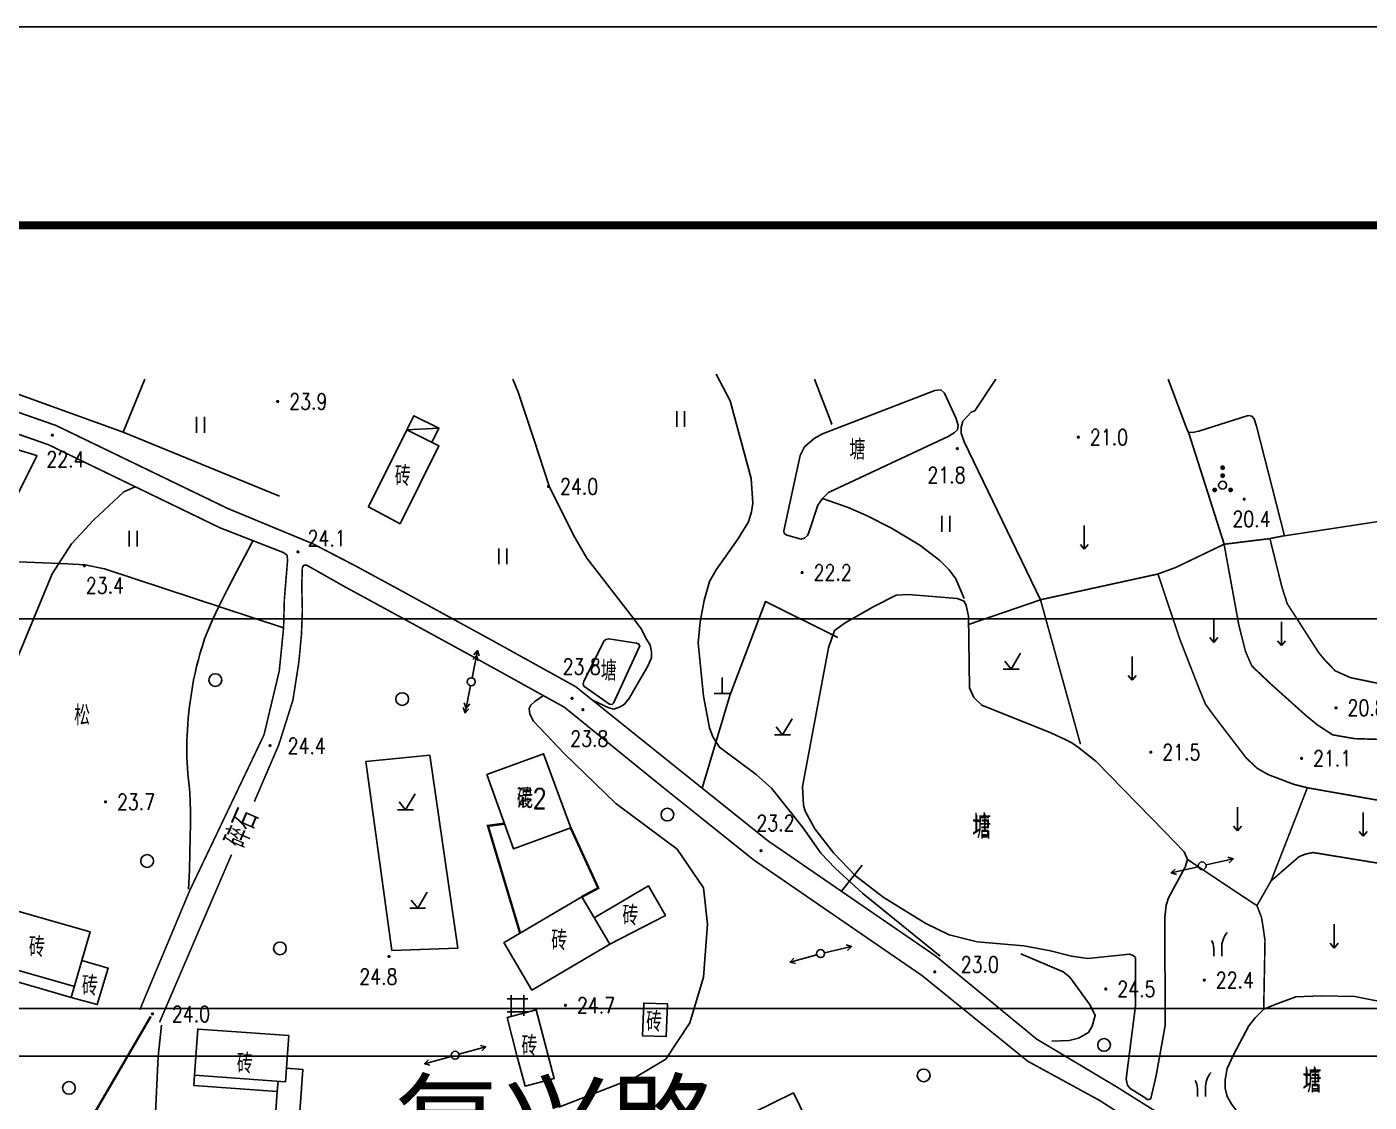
# Model space of a CAD drawing. Header units: millimetres. Extents: x 423323 to 424695, y 55333 to 56284.
# Drawn here: x 423426 to 423594.9, y 56127.2 to 56262.5 of the extents above; entities that cross this region are included whole.
import ezdxf
from ezdxf.enums import TextEntityAlignment as Align

# ---------------------------------------------------------------- set-up
doc = ezdxf.new("R2010")
doc.units = ezdxf.units.MM
doc.header["$LTSCALE"] = 1000
for name, pattern in [('X2', [10, 8, -2]), ('X3', [5, 4, -1]), ('X5', [3, 2, -1])]:
    doc.linetypes.add(name, pattern=pattern)
for name, color, linetype in [('TK', 4, 'Continuous'), ('地形图', 252, 'Continuous'), ('路名', 7, 'Continuous'), ('道路网', 7, 'Continuous')]:
    doc.layers.add(name, color=color, linetype=linetype)
doc.styles.add('HZ', font='rs.shx', dxfattribs={"width": 0.8, "bigfont": 'hztxt.shx'})
doc.styles.add('等线体', font='simhei.ttf')
doc.linetypes.add('10421', pattern='A,2,[150,AAA.SHX,S=1,R=0,X=0,Y=1],1e-11', length=2)
doc.linetypes.add('1161', pattern='A,0,[149,AAA.SHX,S=0.15,R=0,X=0,Y=0],-1.6', length=1.6)
doc.linetypes.add('443', pattern='A,9.4,[169,AAA.SHX,S=1,R=0,X=0,Y=0.15],0.6', length=10)

# ---------------------------------------------------------------- blocks, each defined once
blk = doc.blocks.new('gc121')
for p, q in [((-0.5, -1), (-0.5, 1)), ((0.5, -1), (0.5, 1))]:
    blk.add_line(p, q)
blk = doc.blocks.new('gc122')
blk.add_circle((0, 0), 0.8)
blk = doc.blocks.new('gc123')
for p, q in [((0, 0), (1.2, 2)), ((-1, 0), (1, 0)), ((0, 0), (-0.8, 1))]:
    blk.add_line(p, q)
blk = doc.blocks.new('gc013b')
at = {"linetype": 'Continuous'}
blk.add_line((0.5, 0), (4, 0), dxfattribs=at)
at = {"linetype": 'Continuous', "flags": 128}
blk.add_lwpolyline([(3.39, 0.35), (4, 0), (3.39, -0.35)], dxfattribs=at)
blk = doc.blocks.new('gc170')
at = {"linetype": 'Continuous'}
blk.add_circle((0, 0), 0.5, dxfattribs=at)
blk = doc.blocks.new('gc013a')
at = {"linetype": 'Continuous'}
blk.add_line((0.5, 0), (4, 0), dxfattribs=at)
at = {"linetype": 'Continuous', "flags": 128}
for points in [[(2.77, 0.35), (3.38, 0), (2.77, -0.35)], [(3.39, 0.35), (4, 0), (3.39, -0.35)]]:
    blk.add_lwpolyline(points, dxfattribs=at)
blk = doc.blocks.new('gc246')
for p, q in [((-0.5, 1), (-0.5, 0)), ((0.5, 1), (0.5, 0))]:
    blk.add_line(p, q)
for centre, radius, start, end in [((-2.94, 0.81), 2.45, 4.3743, 29.0242), ((3.4, 1.11), 2.91, 139.3312, 182.0887)]:
    blk.add_arc(centre, radius, start, end)
blk = doc.blocks.new('gc146')
for p, q in [((-1.3, 0.8), (1.3, 0.8)), ((-0.8, -1.3), (-0.8, 1.3)), ((0.8, -1.3), (0.8, 1.3)), ((-1.3, -0.8), (1.3, -0.8))]:
    blk.add_line(p, q)
blk = doc.blocks.new('gc160')
at = {"const_width": 0.3}
for points in [[(-0.15, 2.2, 1), (0.15, 2.2, 1)], [(-0.15, 1.2, 1), (0.15, 1.2, 1)], [(-1.15, -0.6, 1), (-0.85, -0.6, 1)], [(0.85, -0.6, 1), (1.15, -0.6, 1)]]:
    blk.add_lwpolyline(points, format="xyb", close=True, dxfattribs=at)
blk.add_circle((0, 0), 0.5)
blk = doc.blocks.new('gc120')
for p, q in [((0, 0), (0, 3)), ((-0.5, 0.6), (0, 0)), ((0, 0), (0.5, 0.6))]:
    blk.add_line(p, q)
blk = doc.blocks.new('gc111')
for p, q in [((0, 0), (0, 2)), ((-1, 0), (1, 0))]:
    blk.add_line(p, q)
blk = doc.blocks.new('GC200')
at = {"linetype": 'Continuous', "const_width": 0.2, "flags": 128}
blk.add_lwpolyline([(-0.1, 0, 1), (0.1, 0, 1)], format="xyb", close=True, dxfattribs=at)
blk = doc.blocks.new('wetrewtewtre')
at = {"layer": '道路网', "color": 6, "linetype": 'Continuous'}
blk.add_line((423342.15, 56138.98), (423790.25, 56138.98), dxfattribs=at)
blk.add_line((423342.15, 56138.98), (423790.25, 56138.98), dxfattribs=at)
at = {"layer": '道路网', "color": 4, "linetype": 'Continuous'}
blk.add_line((423342.15, 56132.98), (423790.25, 56132.98), dxfattribs=at)
blk.add_line((423342.15, 56132.98), (423790.25, 56132.98), dxfattribs=at)
blk = doc.blocks.new('GeYuanFrame_84040822', base_point=(20.09, 4.53))
at = {"layer": 'TK'}
blk.add_lwpolyline([(20.09, 4.53), (20.09, 598.53), (861.09, 598.53), (861.09, 4.53)], close=True, dxfattribs=at)
at = {"layer": 'TK', "const_width": 1}
blk.add_lwpolyline([(45.09, 588.53), (851.09, 588.53), (851.09, 14.53), (45.09, 14.53)], close=True, dxfattribs=at)

msp = doc.modelspace()

# ---------------------------------------------------------------- linework, layer by layer
at = {"layer": '地形图', "color": 250, "linetype": 'Continuous', "const_width": 0.2, "flags": 128}
for points, elevation in [([(423450.29, 56199.456), (423428.669, 56209.926), (423412.082, 56215.734), (423403.674, 56218.16)], 24.153), ([(423427.246, 56208.552), (423411.171, 56213.425)], 22.524), ([(423640.764, 56207.19), (423640.221, 56205.721), (423639.556, 56204.433), (423630.872, 56191.958), (423629.099, 56189.909), (423626.942, 56187.932), (423622.309, 56184.455), (423615.762, 56181.055), (423612.309, 56179.524), (423609.968, 56179.232), (423603.39, 56178.89), (423600.883, 56178.961), (423599.333, 56179.208), (423592.526, 56180.606), (423590.614, 56181.463), (423589.424, 56182.696), (423588.528, 56183.755), (423585.353, 56188.705), (423584.58, 56189.893), (423583.914, 56191.963), (423582.394, 56198.11)], -21.177), ([(423576.623, 56197.397), (423570.546, 56194.481), (423568.3, 56193.653), (423553.518, 56190.412)], 0.405), ([(423584.225, 56198.476), (423582.394, 56198.11), (423576.623, 56197.397)], -21.177), ([(423596.143, 56172.833), (423593.025, 56172.932), (423590.284, 56173.408), (423588.403, 56174.638), (423586.973, 56175.8), (423582.486, 56179.823), (423580.118, 56182.076), (423579.321, 56183.896), (423578.47, 56187.275), (423576.623, 56197.397)], 0.405), ([(423658.591, 56189.695), (423616.943, 56161.368), (423616, 56162.45), (423614.986, 56163.245), (423614.595, 56163.434), (423598.697, 56164.701), (423587.102, 56166.745), (423585.417, 56167.171), (423582.203, 56168.392), (423580.795, 56169.192), (423579.404, 56170.5), (423575.365, 56175.781), (423574.3, 56177.244), (423573.528, 56179.097), (423571.093, 56185.343), (423568.3, 56193.652)], 0.405), ([(423558.551, 56172.224), (423553.518, 56190.412)], 21.992), ([(423631.749, 56089.235), (423631.13, 56089.41), (423627.717, 56089.929), (423621.93, 56092.46), (423610.337, 56097.505), (423593.419, 56106.195), (423589.351, 56109.086), (423560.973, 56127.381), (423551.912, 56132.327), (423538.621, 56143.099), (423517.435, 56157.655), (423506.028, 56166.789), (423493.593, 56176.886)], 22.96), ([(423631.749, 56089.235), (423631.13, 56089.41), (423627.717, 56089.929), (423621.93, 56092.46), (423610.337, 56097.505), (423593.419, 56106.195), (423589.351, 56109.086), (423560.973, 56127.381), (423551.912, 56132.327), (423538.621, 56143.099), (423517.435, 56157.655), (423506.028, 56166.789), (423493.593, 56176.886)], 22.96), ([(423661.127, 56177.59), (423658.947, 56176.466), (423655.766, 56174.697), (423639.303, 56165.306), (423623.322, 56155.587), (423622.169, 56155.104), (423620.841, 56155.666), (423618.762, 56156.256), (423617.829, 56156.438), (423616.314, 56156.505), (423599.525, 56156.87), (423597.345, 56157.047), (423595.091, 56157.404), (423587.818, 56158.596), (423586.824, 56158.383), (423586.055, 56158.07), (423582.534, 56155.022)], 0.405), ([(423587.102, 56166.745), (423582.534, 56155.022), (423580.758, 56151.915)], 0.405)]:
    msp.add_lwpolyline(points, dxfattribs=dict(at, elevation=elevation))
at = {"layer": '地形图', "color": 250, "linetype": 'X2', "const_width": 0.2, "flags": 128}
for points, elevation in [([(423451.233, 56201.901), (423429.653, 56212.336), (423412.872, 56218.212)], 24.153), ([(423646.585, 56094.336), (423645.955, 56093.686), (423645.021, 56093.298), (423633.052, 56092.055), (423628.585, 56092.824), (423623.129, 56095.21), (423611.622, 56100.217), (423594.981, 56108.765), (423591.029, 56111.574), (423563.175, 56129.052), (423553.033, 56135.113), (423540.371, 56145.537), (423519.225, 56160.065), (423507.911, 56169.124), (423495.024, 56179.469)], 22.96), ([(423645.952, 56093.537), (423645.021, 56093.298), (423633.052, 56092.055), (423628.585, 56092.824), (423623.129, 56095.21), (423611.622, 56100.217), (423594.981, 56108.765), (423591.029, 56111.574), (423563.175, 56129.052), (423553.033, 56135.113), (423540.371, 56145.537), (423519.225, 56160.065), (423507.911, 56169.124), (423495.024, 56179.469)], 22.96)]:
    msp.add_lwpolyline(points, dxfattribs=dict(at, elevation=elevation))
at = {"layer": '地形图', "color": 250, "linetype": '10421', "flags": 128}
for points, elevation in [([(423457.743, 56203.458), (423438.075, 56211.516), (423419.585, 56218.16)], 24.01), ([(423569.574, 56218.16), (423571.972, 56211.813), (423572.145, 56211.498), (423572.628, 56211.483), (423573.429, 56211.648), (423579.651, 56213.604), (423580.129, 56213.526), (423580.408, 56213.197), (423580.692, 56212.259), (423584.225, 56198.476), (423640.013, 56206.959), (423640.764, 56207.19), (423641.41, 56207.793), (423645.611, 56213.145)], -21.177), ([(423543.059, 56211.819), (423543.177, 56212.372), (423542.863, 56213.316), (423541.447, 56216.397), (423540.991, 56216.841), (423540.221, 56216.743), (423526.1, 56211.277), (423525.028, 56210.721), (423523.807, 56209.642), (423523.276, 56208.564), (423521.239, 56199.084), (423521.269, 56198.766), (423521.58, 56198.541), (423523.418, 56198.04), (423523.834, 56198.167), (423524.179, 56198.487), (423524.377, 56198.857), (423525.514, 56202.31), (423526.066, 56203.16), (423526.847, 56203.911), (423541.888, 56210.958), (423542.674, 56211.429), (423543.059, 56211.819)], 21.842), ([(423414.144, 56172.203), (423420.808, 56195.333), (423421.425, 56197.037), (423427.246, 56208.552)], 22.524)]:
    msp.add_lwpolyline(points, dxfattribs=dict(at, elevation=elevation))
at = {"layer": '地形图', "color": 250, "linetype": '1161', "flags": 128}
for points in [[(423438.075, 56211.516), (423438.075, 56211.516), (423440.794, 56218.16)], [(423553.518, 56190.412), (423544.448, 56187.279)], [(423528.033, 56185.67), (423518.918, 56190.21), (423514.423, 56178.379), (423510.925, 56166.711)], [(423476.688, 56170.855), (423480.197, 56146.571), (423471.904, 56146.25), (423468.594, 56170.041), (423476.688, 56170.855)], [(423476.688, 56170.855), (423480.197, 56146.571), (423471.904, 56146.25), (423468.594, 56170.041), (423476.688, 56170.855)]]:
    msp.add_lwpolyline(points, dxfattribs=at)
at = {"layer": '地形图', "color": 250, "linetype": 'Continuous', "flags": 128}
for points, elevation in [([(423487.108, 56218.16), (423487.772, 56216.544), (423489.782, 56210.498), (423491.688, 56204.697), (423491.688, 56204.697), (423494.742, 56198.552), (423496.443, 56195.65), (423502.35, 56188.001), (423503.251, 56186.746), (423503.927, 56185.458), (423504.378, 56184.686), (423504.576, 56183.869), (423504.558, 56183.113), (423504.121, 56182.046), (423502.644, 56179.555), (423501.807, 56178.075), (423501.186, 56177.268), (423500.63, 56176.937), (423499.827, 56176.62), (423499.209, 56176.787), (423497.127, 56177.781)], 24.01), ([(423540.91, 56145.54), (423531.159, 56153.452), (423527.661, 56156.641), (423525.857, 56158.53), (423523.617, 56161.74), (423519.65, 56166.677), (423517.738, 56168.404), (423513.128, 56171.84), (423512.286, 56173.158), (423511.871, 56174.27), (423511.117, 56178.293), (423510.446, 56184.997), (423510.676, 56187.63), (423511.2, 56190.331), (423511.878, 56192.701), (423512.706, 56194.187), (423515.434, 56198.044), (423516.751, 56200.207), (423517.154, 56201.459), (423517.315, 56202.559), (423517.127, 56205.663), (423514.456, 56215.447), (423512.714, 56218.825)], 23), ([(423525.083, 56218.16), (423527.259, 56212.503), (423527.259, 56212.503), (423527.259, 56212.503), (423527.259, 56212.503)], 22), ([(423412.526, 56143.268), (423416.127, 56158.387), (423419.873, 56171.347), (423429.151, 56193.672), (423431.561, 56197.471), (423434.372, 56200.483), (423438.166, 56203.998), (423439.577, 56204.644)], 23), ([(423526.066, 56203.16), (423529.328, 56202.036), (423531.632, 56201.032), (423534.762, 56199.438), (423538.341, 56197.298), (423540.846, 56195.363), (423542.027, 56194.182), (423542.854, 56193.06), (423543.914, 56190.581)], 22), ([(423490.966, 56178.341), (423489.882, 56177.589), (423489.38, 56177.148), (423489.196, 56176.796), (423489.171, 56176.717), (423489.171, 56176.717), (423489.171, 56176.717)], 24.01)]:
    msp.add_lwpolyline(points, dxfattribs=dict(at, elevation=elevation))
for points in [[(423544.809, 56214.043), (423545.254, 56214.171), (423547.902, 56218.16)], [(423473.762, 56211.789), (423473.762, 56211.789), (423474.653, 56213.58), (423477.803, 56212.013), (423476.913, 56210.222)], [(423473.762, 56211.789), (423477.803, 56212.013)], [(423499.597, 56177.211), (423499.267, 56177.283), (423496.062, 56179.548), (423495.958, 56179.842), (423496.033, 56180.173), (423498.594, 56185.25), (423498.804, 56185.419), (423499.185, 56185.503), (423502.681, 56184.963), (423502.987, 56184.821), (423503.086, 56184.592), (423499.773, 56177.387), (423499.597, 56177.211)], [(423489.171, 56176.717), (423489.171, 56176.717), (423489.257, 56176.009), (423489.694, 56175.125), (423493.63, 56171.029), (423500.081, 56164.779), (423507.798, 56159.027), (423511.088, 56154.165), (423511.612, 56149.589), (423511.088, 56142.922), (423509.388, 56137.17), (423506.364, 56132.575), (423502.44, 56130.222), (423492.891, 56126.562)], [(423499.327, 56147.044), (423506.31, 56150.67), (423504.18, 56154.39), (423497.364, 56150.388)], [(423499.327, 56147.044), (423506.31, 56150.67), (423504.18, 56154.39), (423497.364, 56150.388)], [(423431.546, 56140.367), (423434.818, 56139.456), (423436.171, 56144.05), (423432.858, 56145.025), (423433.917, 56148.62), (423422.876, 56151.77), (423420.914, 56144.879), (423431.951, 56141.729)], [(423431.546, 56140.367), (423434.818, 56139.456), (423436.171, 56144.05), (423432.858, 56145.025), (423433.917, 56148.62), (423422.876, 56151.77), (423420.914, 56144.879), (423431.951, 56141.729)], [(423432.858, 56145.025), (423431.546, 56140.367)], [(423432.858, 56145.025), (423431.546, 56140.367)], [(423597.954, 56139.499), (423593.08, 56140.469), (423593.08, 56140.469), (423593.08, 56140.469), (423588.833, 56140.576), (423585.643, 56140.411), (423583.043, 56139.461), (423581.61, 56138.86), (423580.527, 56137.804)], [(423442.103, 56124.956), (423442.495, 56132.931), (423442.888, 56136.853)], [(423580.527, 56137.804), (423579.728, 56136.799), (423577.861, 56133.214), (423576.995, 56131.396), (423576.752, 56129.971), (423576.76, 56128.93), (423577.025, 56127.879), (423577.59, 56126.891), (423578.74, 56125.37), (423582.704, 56118.516), (423583.45, 56117.75), (423584.106, 56117.602), (423585.203, 56117.755), (423586.147, 56118.303), (423587.82, 56120.12), (423588.799, 56120.618), (423598.08, 56123.28)], [(423457.474, 56128.514), (423456.911, 56120.627), (423459.903, 56120.413), (423460.467, 56128.3), (423460.681, 56131.292), (423458.627, 56131.439)], [(423457.474, 56128.514), (423456.911, 56120.627), (423459.903, 56120.413), (423460.467, 56128.3), (423460.681, 56131.292), (423458.627, 56131.439)]]:
    msp.add_lwpolyline(points, dxfattribs=at)
at = {"layer": '地形图', "color": 250, "linetype": '10421', "flags": 128}
for points in [[(423544.809, 56214.043), (423544.809, 56214.043), (423544.809, 56214.043), (423543.73, 56212.873), (423543.555, 56212.08), (423543.517, 56211.382), (423543.927, 56210.299), (423553.518, 56190.412)], [(423572.145, 56211.498), (423576.623, 56197.397)], [(423554.954, 56134.862), (423557.109, 56134.939), (423558.32, 56135.221), (423559.571, 56135.939), (423560.017, 56136.723), (423560.4, 56138.07), (423559.775, 56139.389), (423557.21, 56142.9), (423556.354, 56143.57), (423551.05, 56145.857)], [(423554.954, 56134.862), (423557.109, 56134.939), (423558.32, 56135.221), (423559.571, 56135.939), (423560.017, 56136.723), (423560.4, 56138.07), (423559.775, 56139.389), (423557.21, 56142.9), (423556.354, 56143.57), (423551.05, 56145.857)]]:
    msp.add_lwpolyline(points, dxfattribs=at)
at = {"layer": '地形图', "color": 250, "linetype": 'Continuous', "flags": 128}
for points in [[(423472.922, 56199.951), (423468.941, 56202.094), (423473.762, 56211.789), (423477.808, 56209.777)], [(423569.349, 56151.965), (423569.648, 56152.886), (423571.733, 56156.749), (423572.04, 56157.71), (423571.58, 56158.678), (423569.16, 56161.182), (423560.492, 56170.084), (423558.319, 56171.804), (423557.47, 56172.4), (423556.603, 56172.842), (423554.828, 56173.678), (423546.13, 56177.156), (423545.13, 56178.12), (423544.591, 56179.324), (423544.451, 56188.343), (423544.171, 56189.671), (423543.91, 56190.23), (423543.052, 56190.58), (423536.896, 56191.069), (423535.34, 56190.97), (423532.629, 56189.601), (423528.922, 56187.504), (423527.59, 56186.56), (423526.823, 56184.357), (423523.564, 56166.916), (423523.68, 56164.57), (423523.919, 56163.814), (423525.116, 56161.598), (423527.466, 56158.54), (423530.23, 56155.68), (423533.74, 56152.98), (423539.084, 56149.654), (423542.01, 56148.23), (423545.558, 56147.363), (423551.41, 56146.86), (423554.796, 56146.217), (423557.426, 56145.543), (423559.47, 56145.27), (423564.706, 56145.809), (423565.194, 56145.647), (423565.492, 56145.376), (423565.462, 56139.279), (423564.297, 56130.109), (423564.364, 56129.664), (423564.471, 56129.33), (423564.796, 56128.909), (423566.55, 56127.796), (423566.955, 56127.501), (423567.185, 56127.495), (423567.406, 56127.621), (423568.058, 56130.537), (423569.189, 56136.82), (423569.182, 56150.423)], [(423483.839, 56168.413), (423487.179, 56159.044), (423494.398, 56161.699), (423490.965, 56171.034)], [(423483.839, 56168.413), (423487.179, 56159.044), (423494.398, 56161.699), (423490.965, 56171.034)], [(423486.043, 56147.285), (423495.816, 56153.024), (423499.327, 56147.044), (423489.507, 56141.278), (423485.996, 56147.257)], [(423486.043, 56147.285), (423495.816, 56153.024), (423499.327, 56147.044), (423489.507, 56141.278), (423485.996, 56147.257)], [(423506.58, 56139.54), (423506.43, 56135.42), (423503.432, 56135.529), (423503.582, 56139.649)], [(423506.58, 56139.54), (423506.43, 56135.42), (423503.432, 56135.529), (423503.582, 56139.649)], [(423486.384, 56137.819), (423487.63, 56133.067), (423488.645, 56129.198), (423492.319, 56130.161), (423490.058, 56138.783), (423486.384, 56137.819)], [(423486.384, 56137.819), (423487.63, 56133.067), (423488.645, 56129.198), (423492.319, 56130.161), (423490.058, 56138.783), (423486.384, 56137.819)], [(423447.514, 56136.359), (423458.92, 56135.544), (423458.506, 56129.743), (423447.061, 56130.561), (423447.467, 56136.362)], [(423447.514, 56136.359), (423458.92, 56135.544), (423458.506, 56129.743), (423447.061, 56130.561), (423447.467, 56136.362)], [(423525.501, 56122.044), (423515.188, 56116.985), (423512.105, 56123.27), (423522.418, 56128.329)], [(423525.501, 56122.044), (423515.188, 56116.985), (423512.105, 56123.27), (423522.418, 56128.329)]]:
    msp.add_lwpolyline(points, close=True, dxfattribs=at)
at = {"layer": '地形图', "color": 250, "linetype": 'X2', "const_width": 0.2, "flags": 128}
for points in [[(423495.024, 56179.469), (423484.696, 56185.191), (423472.618, 56191.796), (423467.5, 56194.574), (423461.936, 56197.465), (423461.936, 56197.465), (423451.233, 56201.901), (423451.233, 56201.901)], [(423495.024, 56179.469), (423484.696, 56185.191), (423472.618, 56191.796), (423467.5, 56194.574), (423461.936, 56197.465), (423461.936, 56197.465), (423451.233, 56201.901), (423451.233, 56201.901)], [(423440.167, 56138.8), (423446.473, 56153.859), (423455.799, 56173.405), (423457.721, 56181.455), (423458.263, 56186.896), (423458.363, 56190.516), (423458.761, 56195.324), (423458.711, 56196.018)], [(423440.167, 56138.8), (423446.473, 56153.859), (423455.799, 56173.405), (423457.721, 56181.455), (423458.263, 56186.896), (423458.363, 56190.516), (423458.761, 56195.324), (423458.711, 56196.018)]]:
    msp.add_lwpolyline(points, dxfattribs=at)
at = {"layer": '地形图', "color": 250, "linetype": 'Continuous', "const_width": 0.2, "flags": 128}
for points in [[(423458.711, 56196.018), (423458.711, 56196.018), (423458.247, 56196.35), (423450.29, 56199.456)], [(423458.711, 56196.018), (423458.711, 56196.018), (423458.247, 56196.35), (423450.29, 56199.456)], [(423454.579, 56164.992), (423457.66, 56172.152), (423459.44, 56177.791), (423460.185, 56182.57), (423460.512, 56186.029), (423460.626, 56189.021), (423460.55, 56192.263), (423460.625, 56194.432), (423460.787, 56194.782)], [(423454.579, 56164.992), (423457.66, 56172.152), (423459.44, 56177.791), (423460.185, 56182.57), (423460.512, 56186.029), (423460.626, 56189.021), (423460.55, 56192.263), (423460.625, 56194.432), (423460.787, 56194.782)], [(423493.593, 56176.886), (423483.272, 56182.603), (423471.205, 56189.202), (423466.067, 56191.991), (423461.192, 56194.756), (423460.787, 56194.782)], [(423493.593, 56176.886), (423483.272, 56182.603), (423471.205, 56189.202), (423466.067, 56191.991), (423461.192, 56194.756), (423460.787, 56194.782)], [(423442.653, 56137.232), (423449.055, 56152.153), (423451.716, 56158.337)], [(423442.653, 56137.232), (423449.055, 56152.153), (423451.716, 56158.337)], [(423572.04, 56157.71), (423578.208, 56153.586), (423580.758, 56151.915), (423580.758, 56151.915), (423581.325, 56150.449), (423581.534, 56149.213), (423581.772, 56147.509), (423581.772, 56147.509), (423581.61, 56138.86)]]:
    msp.add_lwpolyline(points, dxfattribs=at)
at = {"layer": '地形图', "color": 250, "linetype": 'Continuous', "elevation": 24}
msp.add_lwpolyline([(423446.313, 56153.986), (423446.405, 56156.378), (423446.473, 56158.551), (423446.517, 56160.505), (423446.536, 56162.242), (423446.531, 56163.76), (423446.503, 56165.059), (423446.449, 56166.14), (423446.372, 56167.003), (423446.289, 56167.75), (423446.22, 56168.487), (423446.165, 56169.212), (423446.123, 56169.926), (423446.095, 56170.629), (423446.08, 56171.321), (423446.079, 56172.001), (423446.092, 56172.67), (423446.118, 56173.344), (423446.157, 56174.038), (423446.208, 56174.754), (423446.272, 56175.491), (423446.349, 56176.249), (423446.439, 56177.027), (423446.541, 56177.827), (423446.657, 56178.647), (423446.789, 56179.481), (423446.943, 56180.32), (423447.119, 56181.165), (423447.317, 56182.015), (423447.537, 56182.871), (423447.778, 56183.733), (423448.041, 56184.599), (423448.326, 56185.472), (423448.723, 56186.511), (423449.322, 56187.877), (423450.124, 56189.57), (423451.129, 56191.59), (423452.337, 56193.938), (423453.747, 56196.613), (423454.411, 56197.847)], dxfattribs=at)
at = {"layer": '地形图', "color": 250, "linetype": '1161', "flags": 128}
for points, elevation in [([(423458.263, 56186.894), (423435.729, 56194.305), (423433.237, 56194.802), (423431.078, 56194.914), (423420.808, 56195.333)], 24.299), ([(423531.08, 56157.019), (423528.466, 56153.716)], -21.177)]:
    msp.add_lwpolyline(points, dxfattribs=dict(at, elevation=elevation))
at = {"layer": '地形图', "color": 250, "linetype": '443', "const_width": 0.3, "flags": 128}
for points in [[(423485.966, 56162.216), (423485.966, 56162.216), (423483.981, 56161.95), (423488.014, 56148.509)], [(423485.966, 56162.216), (423485.966, 56162.216), (423483.981, 56161.95), (423488.014, 56148.509)], [(423495.816, 56153.024), (423497.864, 56154.121), (423494.398, 56161.699)], [(423495.816, 56153.024), (423497.864, 56154.121), (423494.398, 56161.699)]]:
    msp.add_lwpolyline(points, dxfattribs=at)
at = {"layer": '地形图', "color": 250, "linetype": 'X5', "flags": 128}
for points in [[(423431.546, 56140.367), (423420.526, 56143.534), (423420.914, 56144.879)], [(423431.546, 56140.367), (423420.526, 56143.534), (423420.914, 56144.879)], [(423447.061, 56130.561), (423446.96, 56129.265), (423457.474, 56128.514), (423457.567, 56129.81), (423457.567, 56129.81)], [(423447.061, 56130.561), (423446.96, 56129.265), (423457.474, 56128.514), (423457.567, 56129.81), (423457.567, 56129.81)]]:
    msp.add_lwpolyline(points, dxfattribs=at)
at = {"layer": '地形图', "color": 250, "linetype": 'X3', "const_width": 0.3, "flags": 128}
msp.add_lwpolyline([(423342.152, 56109.323), (423351.605, 56104.693), (423354.371, 56103.682), (423356.957, 56103.356), (423365.745, 56104.307), (423377.662, 56104.923), (423385.434, 56106.253), (423402.035, 56110.93), (423421.44, 56113.626), (423426.715, 56115.629), (423432.854, 56123.045), (423441.551, 56137.966)], dxfattribs=at)
msp.add_lwpolyline([(423342.152, 56109.323), (423351.605, 56104.693), (423354.371, 56103.682), (423356.957, 56103.356), (423365.745, 56104.307), (423377.662, 56104.923), (423385.434, 56106.253), (423402.035, 56110.93), (423421.44, 56113.626), (423426.715, 56115.629), (423432.854, 56123.045), (423441.551, 56137.966)], dxfattribs=at)
at = {"layer": '道路网', "color": 1, "linetype": 'Continuous'}
msp.add_line((423897.23, 56188.03), (423403.446, 56188.03), dxfattribs=at)
msp.add_line((423897.23, 56188.03), (423403.446, 56188.03), dxfattribs=at)

# ---------------------------------------------------------------- block references
at = {"rotation": 270}
msp.add_blockref('GeYuanFrame_84040822', (423323.496, 56262.526), dxfattribs=at)
msp.add_blockref('wetrewtewtre', (0, 0))
at = {"layer": '地形图', "color": 250, "linetype": 'Continuous'}
for name, p in [('GC200', (423457.522, 56215.368, 23.902)), ('gc121', (423508.234, 56213.164)), ('gc121', (423447.801, 56212.441)), ('GC200', (423429.161, 56211.131, 22.359)), ('GC200', (423558.281, 56210.872, 21.022)), ('GC200', (423543.05, 56209.435, 21.8)), ('gc160', (423576.441, 56204.835, -21.177)), ('GC200', (423491.607, 56204.665, 24.032)), ('GC200', (423579.148, 56203.063, 20.4)), ('gc121', (423541.592, 56199.961)), ('gc121', (423439.35, 56198.098)), ('gc120', (423559.033, 56196.764)), ('GC200', (423460.071, 56196.44, 24.1)), ('GC200', (423460.071, 56196.44, 24.1)), ('gc121', (423485.87, 56195.873)), ('GC200', (423433.193, 56194.7, 23.4)), ('GC200', (423523.516, 56193.834, 22.2)), ('gc120', (423575.325, 56185.043, -21.177)), ('gc120', (423583.836, 56184.648, -21.177)), ('gc123', (423549.823, 56181.67)), ('gc120', (423565.071, 56180.289)), ('gc122', (423449.673, 56180.294)), ('gc170', (423481.883, 56180.086)), ('gc170', (423481.883, 56180.086)), ('gc111', (423513.441, 56178.615)), ('gc122', (423473.189, 56177.903)), ('gc122', (423473.189, 56177.903)), ('GC200', (423494.565, 56178.002, 23.8)), ('GC200', (423495.933, 56176.579, 23.8)), ('GC200', (423590.709, 56176.807, 20.752)), ('gc123', (423521.061, 56173.411)), ('GC200', (423456.559, 56172.052, 24.4)), ('GC200', (423456.559, 56172.052, 24.4)), ('GC200', (423567.404, 56171.227, 21.097)), ('GC200', (423586.376, 56170.45, 21.1)), ('GC200', (423435.853, 56164.967, 23.7)), ('GC200', (423435.853, 56164.967, 23.7)), ('gc123', (423473.615, 56163.975)), ('gc123', (423473.615, 56163.975)), ('gc122', (423506.567, 56163.37)), ('gc122', (423506.567, 56163.37)), ('gc120', (423578.307, 56161.324)), ('gc120', (423594.115, 56160.641, -21.177)), ('gc122', (423441.093, 56157.526)), ('gc122', (423441.093, 56157.526)), ('GC200', (423518.345, 56158.82, 23.2)), ('GC200', (423518.345, 56158.82, 23.2)), ('gc170', (423573.867, 56156.92, -21.177)), ('gc123', (423475.138, 56151.607)), ('gc123', (423475.138, 56151.607)), ('gc246', (423575.835, 56145.535)), ('gc246', (423575.835, 56145.535)), ('gc120', (423590.494, 56146.57)), ('gc122', (423457.797, 56146.531)), ('gc122', (423457.797, 56146.531)), ('gc170', (423525.85, 56145.87)), ('gc170', (423525.85, 56145.87, 23.19)), ('gc170', (423525.85, 56145.87)), ('gc170', (423525.85, 56145.87, 23.19)), ('GC200', (423471.527, 56145.517, 24.8)), ('GC200', (423471.527, 56145.517, 24.8)), ('GC200', (423540.212, 56143.569, 23)), ('GC200', (423540.212, 56143.569, 23)), ('GC200', (423561.735, 56141.416, 24.5)), ('GC200', (423561.735, 56141.416, 24.5)), ('GC200', (423574.132, 56142.532, 22.6)), ('GC200', (423574.132, 56142.532, 22.6)), ('gc146', (423487.688, 56139.36, 25.316)), ('gc146', (423487.688, 56139.36, 25.316)), ('GC200', (423441.756, 56138.289, 24)), ('GC200', (423441.756, 56138.289, 24)), ('GC200', (423493.737, 56139.364, 24.7)), ('GC200', (423493.737, 56139.364, 24.7)), ('gc122', (423561.515, 56134.375)), ('gc122', (423561.515, 56134.375)), ('gc170', (423479.854, 56133.073)), ('gc170', (423479.854, 56133.073)), ('gc122', (423538.819, 56130.537)), ('gc122', (423538.819, 56130.537)), ('gc122', (423431.251, 56128.966)), ('gc122', (423431.251, 56128.966)), ('gc246', (423573.784, 56127.9)), ('gc246', (423573.784, 56127.9))]:
    msp.add_blockref(name, p, dxfattribs=at)
for name, p, rotation in [('gc013a', (423481.883, 56180.086), 78.9849720050834), ('gc013a', (423481.883, 56180.086), 78.9849720050834), ('gc013a', (423481.883, 56180.086), 258.7047590648567), ('gc013a', (423481.883, 56180.086), 258.7047590648567), ('gc013b', (423573.867, 56156.92), 192.9616462099718), ('gc013b', (423573.867, 56156.92, -21.177), 12.6063212594825), ('gc013b', (423525.85, 56145.87), 12.80838310245299), ('gc013b', (423525.85, 56145.87), 12.80838310245299), ('gc013b', (423525.85, 56145.87, 23.19), 195.5471751785931), ('gc013b', (423525.85, 56145.87, 23.19), 195.5471751785931), ('gc013b', (423479.854, 56133.073), 195.5471751785931), ('gc013b', (423479.854, 56133.073), 195.5471751785931), ('gc013b', (423479.854, 56133.073), 15.54717517859303), ('gc013b', (423479.854, 56133.073), 15.54717517859303)]:
    msp.add_blockref(name, p, dxfattribs=dict(at, rotation=rotation))

# ---------------------------------------------------------------- texts
at = {"layer": '地形图', "color": 250, "linetype": 'Continuous', "style": 'HZ', "width": 0.8}
for s, height, p in [('23.9', 2, (423461.372, 56215.368)), ('塘', 2.5, (423530.477, 56209.453)), ('21.0', 2, (423562.131, 56210.872)), ('22.4', 2, (423430.812, 56208.093)), ('砖', 2.5, (423473.267, 56206.111)), ('24.0', 2, (423495.457, 56204.665)), ('21.8', 2, (423541.696, 56206.103)), ('20.4', 2, (423580.078, 56200.571, -21.177)), ('24.1', 2, (423463.685, 56198.143)), ('24.1', 2, (423463.685, 56198.143)), ('22.2', 2, (423527.366, 56193.834)), ('23.4', 2, (423435.779, 56192.2)), ('23.8', 2, (423495.783, 56181.995)), ('塘', 2.5, (423499.185, 56181.622)), ('松', 2.5, (423432.903, 56175.993)), ('20.8', 2, (423594.559, 56176.807)), ('23.8', 2, (423496.733, 56172.93)), ('24.4', 2, (423461.177, 56172.012)), ('24.4', 2, (423461.177, 56172.012)), ('21.5', 2, (423571.254, 56171.227, -0.405)), ('21.1', 2, (423590.226, 56170.45, -20.752)), ('砖2', 2.5, (423489.491, 56165.519)), ('混2', 2.5, (423489.491, 56165.519)), ('23.7', 2, (423439.703, 56164.967)), ('23.7', 2, (423439.703, 56164.967)), ('23.2', 2, (423520.167, 56162.304)), ('23.2', 2, (423520.167, 56162.304)), ('塘', 3, (423546.122, 56162.022)), ('塘', 2.5, (423546.122, 56162.022)), ('砖', 2.5, (423501.901, 56150.789)), ('砖', 2.5, (423501.901, 56150.789)), ('砖', 2.5, (423427.217, 56146.818)), ('砖', 2.5, (423427.217, 56146.818)), ('砖', 2.5, (423492.954, 56147.665)), ('砖', 2.5, (423492.954, 56147.665)), ('23.0', 2, (423545.887, 56144.498)), ('23.0', 2, (423545.887, 56144.498)), ('砖', 2.5, (423433.89, 56141.934)), ('砖', 2.5, (423433.89, 56141.934)), ('24.8', 2, (423470.197, 56142.967)), ('24.8', 2, (423470.197, 56142.967)), ('22.4', 2, (423577.982, 56142.532)), ('22.4', 2, (423577.982, 56142.532)), ('24.5', 2, (423565.585, 56141.416)), ('24.5', 2, (423565.585, 56141.416)), ('24.7', 2, (423497.587, 56139.364)), ('24.7', 2, (423497.587, 56139.364)), ('24.0', 2, (423446.607, 56138.262)), ('24.0', 2, (423446.607, 56138.262)), ('砖', 2.5, (423504.884, 56137.406)), ('砖', 2.5, (423504.884, 56137.406)), ('砖', 2.5, (423489.198, 56134.379)), ('砖', 2.5, (423489.198, 56134.379)), ('砖', 2.5, (423453.388, 56132.145)), ('砖', 2.5, (423453.388, 56132.145)), ('塘', 3, (423587.695, 56130.037)), ('塘', 2.5, (423587.695, 56130.037))]:
    msp.add_text(s, height=height, dxfattribs=at).set_placement(p, align=Align.MIDDLE)
msp.add_text('碎石', height=3, rotation=66.45936, dxfattribs=at).set_placement((423452.821, 56161.718), align=Align.MIDDLE)
at = {"layer": '路名', "color": 6, "linetype": 'Continuous', "style": '等线体'}
msp.add_text('复兴路', height=10, dxfattribs=at).set_placement((423472.117, 56119.515))

doc.saveas('drawing.dxf')
